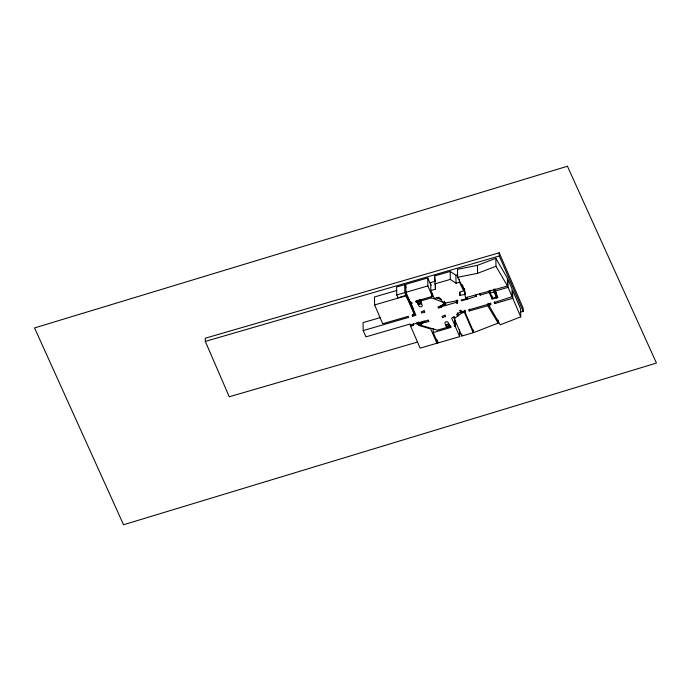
<?xml version="1.0" encoding="UTF-8"?>
<svg xmlns="http://www.w3.org/2000/svg" width="691" height="691" viewBox="0 0 691 691"><rect width="100%" height="100%" fill="white"/><g stroke="black" fill="none" stroke-linecap="round" stroke-linejoin="round"><path stroke-width="1.04" d="M419.921 299.678L418.832 301.501L417.174 301.984L418.34 304.688L421.665 303.72L420.474 299.428M419.8 299.41L417.174 301.984L418.34 304.688M420.499 323.949L422.261 322.343L420.076 322.973M420.128 323.518L420.154 325.107L423.384 322.282L425.276 321.565L424.974 320.866L410.204 325.159L409.746 324.114L365.91 336.854L363.198 330.583L363.06 322.611L380.629 317.506M473.162 329.728L473.214 332.716L461.804 336.033L454.246 318.56L461.925 312.937L464.404 312.349L464.369 310.354M420.154 325.107L425.276 321.565M498.047 320.132L498.099 323.12L473.862 332.526L465.052 312.159L465.017 310.173M520.729 316.875L512.808 298.287L512.67 290.315L520.591 308.903L520.729 316.875L500.241 324.805L488.848 305.31L488.813 303.314M467.09 297.216L467.125 299.212L461.562 300.827L461.165 299.911L466.045 298.944L464.741 294.478L465.518 294.331L464.438 290.635L457.641 277.281L457.502 269.309L477.446 265.361L495.827 258.304L507.358 278.041L507.496 286.014L465.682 297.717M457.641 277.281L477.585 273.325L495.965 266.268L495.827 258.304M432.341 293.381L432.393 296.37L415.611 301.259L416.06 302.304L431.504 297.838L444.512 302.848L445.643 305.457L445.591 302.468M456.457 300.309C455.732 301.82 458.409 306.053 456.708 302.243L457.692 301.958L457.148 300.706L445.825 302.943L442.439 301.682L438.932 297.216L434.311 298.555L430.847 290.548L435.468 289.209L434.613 275.959L450.169 271.433L455.896 275.26L457.632 274.742M434.751 283.932L450.307 279.406L456.034 283.232L459.506 282.196L459.455 279.207M488.848 305.31L490.757 304.748L490.722 302.891M512.126 296.715L508.066 287.318L507.928 279.345L511.988 288.752L512.126 296.715L494.151 302.528L494.626 303.617L512.808 298.287M520.116 312.254L523.217 311.347L523.165 308.16L499.222 252.802L205.262 338.219L205.313 341.406L229.257 396.764L417.64 342.028M205.313 341.406L499.273 255.998L499.222 252.802M405.911 287.465L404.693 284.649L396.582 287.007L396.72 294.979L397.938 297.795L406.049 295.437L405.824 284.321L427.738 277.955L431.029 285.547M396.876 290.453L374.462 296.966L374.6 304.938L382.736 323.733L408.269 316.314L408.718 317.359L363.198 330.583M435.33 281.237L430.709 282.576L430.847 290.548M396.72 294.979L404.831 292.621L404.693 284.649M427.738 277.955L427.876 285.927L405.963 292.293L410.48 302.736L411.741 302.373L412.19 303.418L410.955 303.772L415.904 315.269L412.587 316.236L412.138 315.191L414.324 314.552L414.28 312.263L406.187 295.757L406.118 291.766M374.6 304.938L406.187 295.757L411.465 304.075L410.791 302.036M420.499 301.017L417.174 301.984L417.148 300.395M463.635 287.871L463.687 290.859L459.817 291.982L459.869 295.307L464.749 294.513L464.646 288.898M424.732 311.814L421.726 313.092L421.199 311.874L424.205 310.596M441.489 306.951L438.491 308.221L437.964 307.003L440.962 305.724M476.246 294.401L476.272 296.258L467.125 299.212M479.692 294.09L480.141 295.135L489.254 292.492L492.078 299.022L497.943 297.605L495.119 291.084L495.084 289.088M439.726 307.175L456.492 302.304M495.119 291.084L508.066 287.318M496.224 292.215L496.311 297.199L492.502 298.305L490.239 293.088L494.056 291.973L494.005 288.985M428.8 321.22L425.794 322.49L425.267 321.272L428.273 320.002M445.557 316.348L442.56 317.618L442.033 316.4L445.03 315.131M436.833 339.281L436.902 343.263L420.137 348.134L410.653 326.204L413.322 325.426L413.287 323.569M416.733 323.258L417.191 324.304L418.383 323.958L418.349 321.963M457.908 313.058L457.934 315.856L456.57 314.63L460.56 311.701L459.912 310.224L461.001 312.159L464.983 311.01L465.052 312.159M449.72 325.919L448.822 323.837L445.488 324.805L446.654 327.499M454.583 318.188L454.704 325.159L454.212 325.306L454.661 326.351L455.162 326.204L455.058 320.227M459.558 329.676L459.679 336.647L437.757 343.021L433.24 332.57L450.791 327.474L450.765 325.616M448.321 327.016L449.979 326.541L448.822 323.837M490.757 304.748L490.282 303.651L468.843 309.879L469.31 310.959L487.768 305.733L498.099 323.12M418.383 323.958L419.066 325.521L430.692 328.916L436.902 343.263M436.47 297.51L441.471 299.436M436.47 297.571L441.471 299.497M454.877 318.093L453.512 316.867L451.698 318.197L454.704 325.159M495.965 266.268L507.496 286.014M459.506 282.196L463.687 290.859M445.6 324.77L444.952 323.405A1.71 1.391 -1 0 1 448.053 322.291L448.709 323.863M421.562 303.746L422.21 305.12A1.71 1.391 -1 0 1 419.1 306.234L418.444 304.653M499.273 255.998L523.217 311.347M494.056 291.973L496.311 297.199M475.823 295.221L476.272 296.258M464.404 312.349L473.214 332.716M434.613 275.959L434.985 280.641M455.162 326.204L459.679 336.647M450.791 327.474L450.342 326.428L437.463 330.168L420.163 325.124L419.066 322.585M441.342 306.709L441.039 306.009L444.512 302.848L444.486 301.25M440.97 306.13L441.497 307.348M445.039 315.528L445.565 316.746M427.876 285.927L432.393 296.37M424.214 310.993L424.74 312.211M428.273 320.399L428.8 321.617M404.831 292.621L406.049 295.437M412.864 324.381L413.322 325.426M462.443 284.822L464.438 290.635L464.317 288.708M457.304 312.937L457.934 315.856M496.449 292.742L496.648 297.985M494.592 301.76L494.626 303.617M492.027 296.024L492.078 299.022M490.187 290.099L490.239 293.088M489.219 290.496L489.366 292.751M487.734 303.738L487.768 305.733M480.107 293.278L480.141 295.135M477.446 265.361L477.585 273.325M469.275 309.093L469.31 310.959M461.89 310.941L461.925 312.937M461.769 334.038L461.804 336.033M460.966 310.173L461.001 312.159M459.817 292.319L459.869 295.307M457.658 300.093L457.692 301.958M456.673 300.248L456.708 302.243M455.896 275.26L456.034 283.232M454.566 320.771L454.661 326.351M454.212 316.564L454.246 318.56M450.169 271.433L450.307 279.406M437.723 341.026L437.757 343.021M435.382 284.226L435.468 289.209M433.171 328.588L433.24 332.57M431.469 295.852L431.504 297.838M419.014 322.533L419.066 325.521M417.157 322.447L417.191 324.304M412.812 307.322L412.847 308.92M412.553 314.379L412.587 316.236M410.618 324.209L410.653 326.204M444.201 304.092L442.447 305.698L444.624 305.068L444.201 304.092M567.441 166.246L34.55 327.931L123.551 524.754L656.45 363.06L567.441 166.246M420.007 301.846L418.185 302.382L418.824 303.859L420.655 303.332L420.007 301.846M448.329 324.658L446.507 325.193L447.146 326.67L448.969 326.143L448.329 324.658M411.465 304.187L406.187 295.757L414.324 314.552L411.465 304.187"/></g></svg>
